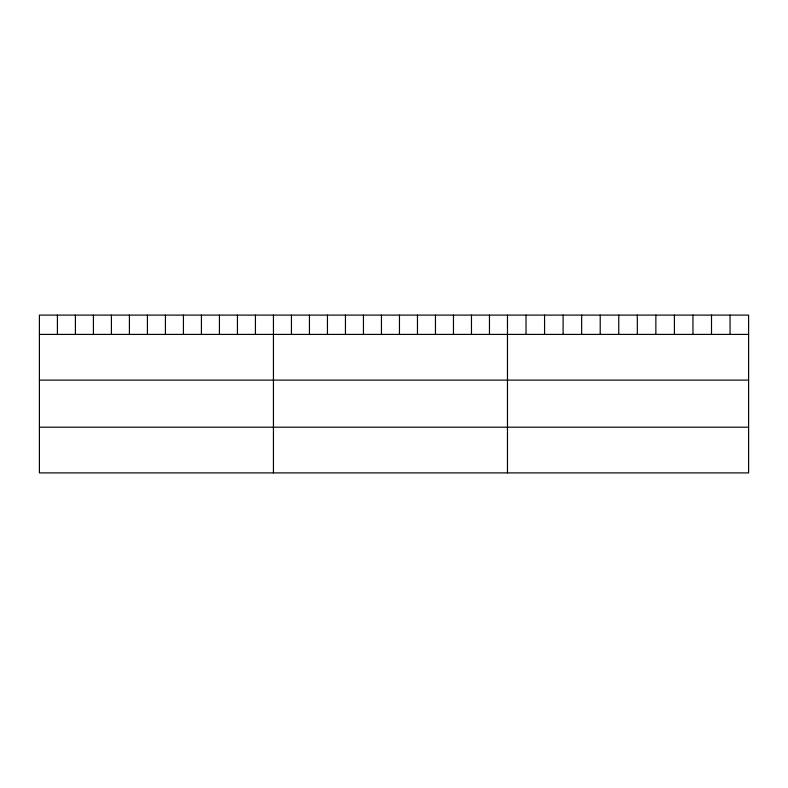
<?xml version="1.0" encoding="UTF-8"?>
<svg xmlns="http://www.w3.org/2000/svg" width="788" height="788" viewBox="0 0 788 788"><rect width="100%" height="100%" fill="white"/><g stroke="black" fill="none" stroke-linecap="round" stroke-linejoin="round"><path stroke-width="1.18" d="M748.6 334.407L748.6 472.899L39.4 472.899L39.4 315.101L748.6 315.101L748.6 334.407L39.4 334.407M39.4 380.111L748.6 380.111M39.4 427.204L748.6 427.204M730.052 315.101L730.052 334.407M711.505 315.101L711.505 334.407M692.957 315.101L692.957 334.407M674.41 315.101L674.41 334.407M655.862 315.101L655.862 334.407M637.315 315.101L637.315 334.407M618.757 315.101L618.757 334.407M600.21 315.101L600.21 334.407M581.662 315.101L581.662 334.407M563.115 315.101L563.115 334.407M544.567 315.101L544.567 334.407M526.02 315.101L526.02 334.407M507.472 315.101L507.472 472.899M489.466 315.101L489.466 334.407M471.47 315.101L471.47 334.407M453.464 315.101L453.464 334.407M435.459 315.101L435.459 334.407M417.463 315.101L417.463 334.407M399.457 315.101L399.457 334.407M381.451 315.101L381.451 334.407M363.445 315.101L363.445 334.407M345.449 315.101L345.449 334.407M327.444 315.101L327.444 334.407M309.438 315.101L309.438 334.407M291.442 315.101L291.442 334.407M273.436 315.101L273.436 472.899M255.43 315.101L255.43 334.407M237.434 315.101L237.434 334.407M219.428 315.101L219.428 334.407M201.423 315.101L201.423 334.407M183.427 315.101L183.427 334.407M165.421 315.101L165.421 334.407M147.415 315.101L147.415 334.407M129.409 315.101L129.409 334.407M111.413 315.101L111.413 334.407M93.408 315.101L93.408 334.407M75.402 315.101L75.402 334.407M57.406 315.101L57.406 334.407"/></g></svg>
